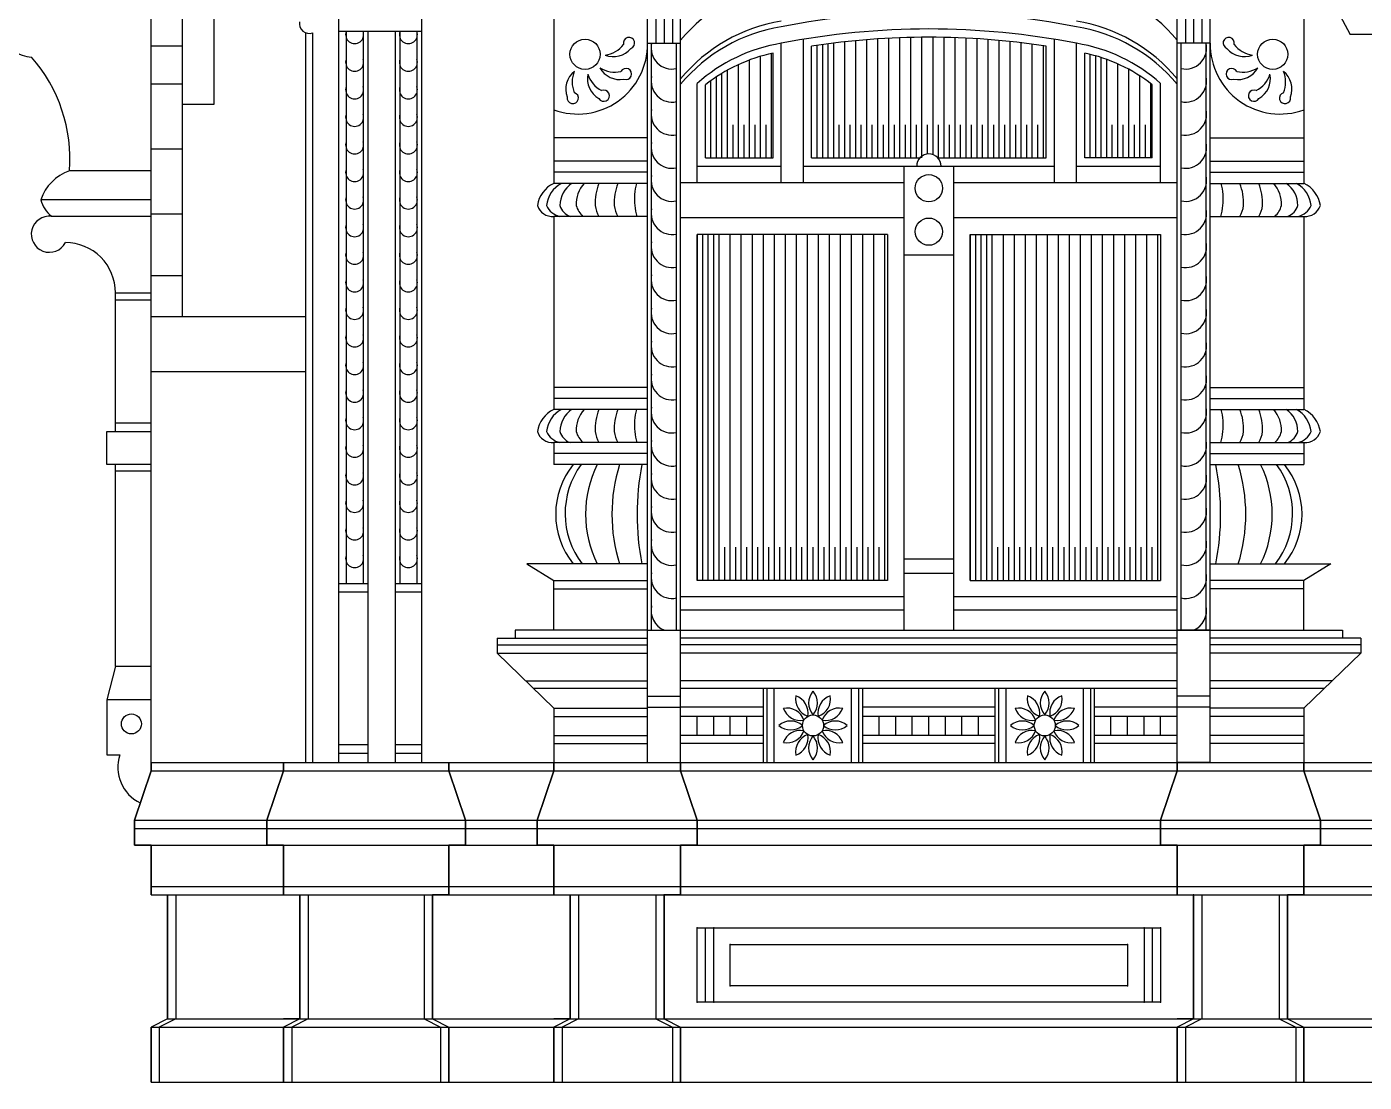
# Model space of a CAD drawing. Extents: x -1098 to 117, y 0 to 1563.
# Drawn here: x -896.4 to -654, y 271 to 462.3 of the extents above; entities that cross this region are included whole.
import ezdxf

# ---------------------------------------------------------------- set-up
doc = ezdxf.new("R2010")
doc.units = 0
doc.header["$LTSCALE"] = 48
doc.header["$MEASUREMENT"] = 0
doc.layers.get('0').update_dxf_attribs({"linetype": 'CONTINUOUS'})
for name, color, linetype in [('19', 7, 'CONTINUOUS'), ('3', 7, 'CONTINUOUS'), ('6', 7, 'CONTINUOUS'), ('7', 7, 'CONTINUOUS')]:
    doc.layers.add(name, color=color, linetype=linetype)

# ---------------------------------------------------------------- blocks, each defined once
blk = doc.blocks.new('CAR8')
at = {"layer": '19'}
for p, q in [((337.75, 255.62), (337.75, 276.42)), ((339.75, 255.62), (339.75, 276.65)), ((341.75, 255.62), (341.75, 276.86)), ((343.75, 255.62), (343.75, 277.04)), ((345.75, 255.62), (345.75, 277.19)), ((347.75, 255.62), (347.75, 277.31)), ((349.75, 255.62), (349.75, 277.4)), ((351.75, 255.62), (351.75, 277.46)), ((353.75, 255.62), (353.75, 277.49)), ((355.75, 256.2), (355.75, 277.49)), ((357.75, 255.62), (357.75, 277.47)), ((359.75, 255.62), (359.75, 277.41)), ((361.75, 255.62), (361.75, 277.33)), ((363.75, 255.62), (363.75, 277.22)), ((365.75, 255.62), (365.75, 277.08)), ((367.75, 255.62), (367.75, 276.91)), ((369.75, 255.62), (369.75, 276.71)), ((371.75, 255.62), (371.75, 276.48)), ((324.5, 255.62), (324.5, 274.04)), ((326.5, 255.62), (326.5, 274.56)), ((333.75, 255.62), (333.75, 275.86)), ((334.75, 255.62), (334.75, 276.01)), ((335.75, 255.62), (335.75, 276.15)), ((336.75, 255.62), (336.75, 276.29)), ((373.75, 255.62), (373.75, 276.22)), ((375.75, 255.62), (375.75, 275.94)), ((383.25, 255.62), (383.25, 274.61)), ((384.25, 255.62), (384.25, 274.38)), ((385.25, 255.62), (385.25, 274.11)), ((320.5, 255.62), (320.5, 272.54)), ((322.5, 255.62), (322.5, 273.37)), ((386.25, 255.62), (386.25, 273.81)), ((387.25, 255.62), (387.25, 273.46)), ((389.25, 255.62), (389.25, 272.65)), ((391.25, 255.62), (391.25, 271.66)), ((315.5, 255.62), (315.5, 269.62)), ((316.5, 255.62), (316.5, 270.31)), ((317.5, 255.62), (317.5, 270.94)), ((318.5, 255.62), (318.5, 271.52)), ((393.25, 255.62), (393.25, 270.47)), ((314.5, 255.62), (314.5, 268.86)), ((395.25, 255.62), (395.25, 269.06)), ((315.5, 255.62), (315.5, 261.62)), ((317.5, 255.62), (317.5, 261.62)), ((319.5, 255.62), (319.5, 261.62)), ((321.5, 255.62), (321.5, 261.62)), ((323.5, 255.62), (323.5, 261.62)), ((325.5, 255.62), (325.5, 261.62)), ((334.75, 255.62), (334.75, 261.62)), ((336.75, 255.62), (336.75, 261.62)), ((338.75, 255.62), (338.75, 261.62)), ((340.75, 255.62), (340.75, 261.62)), ((342.75, 255.62), (342.75, 261.62)), ((344.75, 255.62), (344.75, 261.62)), ((346.75, 255.62), (346.75, 261.62)), ((348.75, 255.62), (348.75, 261.62)), ((350.75, 255.62), (350.75, 261.62)), ((352.75, 255.62), (352.75, 261.62)), ((354.75, 256.32), (354.75, 261.62)), ((356.75, 255.62), (356.75, 261.62)), ((358.75, 255.62), (358.75, 261.62)), ((360.75, 255.62), (360.75, 261.62)), ((362.75, 255.62), (362.75, 261.62)), ((364.75, 255.62), (364.75, 261.62)), ((366.75, 255.62), (366.75, 261.62)), ((368.75, 255.62), (368.75, 261.62)), ((370.75, 255.62), (370.75, 261.62)), ((372.75, 255.62), (372.75, 261.62)), ((374.75, 255.62), (374.75, 261.62)), ((384.25, 255.62), (384.25, 261.62)), ((386.25, 255.62), (386.25, 261.62)), ((388.25, 255.62), (388.25, 261.62)), ((390.25, 255.62), (390.25, 261.62)), ((392.25, 255.62), (392.25, 261.62)), ((394.25, 255.62), (394.25, 261.62)), ((313, 179), (313, 241.72)), ((314, 179), (314, 241.72)), ((315, 179), (315, 241.72)), ((316, 179), (316, 241.72)), ((317, 179), (317, 241.72)), ((319, 179), (319, 241.72)), ((321, 179), (321, 241.72)), ((323, 179), (323, 241.72)), ((325, 179), (325, 241.72)), ((327, 179), (327, 241.72)), ((329, 179), (329, 241.72)), ((331, 179), (331, 241.72)), ((333, 179), (333, 241.72)), ((335, 179), (335, 241.72)), ((337, 179), (337, 241.72)), ((339, 179), (339, 241.72)), ((341, 179), (341, 241.72)), ((343, 179), (343, 241.72)), ((345, 179), (345, 241.72)), ((347, 179), (347, 241.72)), ((362.5, 179), (362.5, 241.72)), ((363.5, 179), (363.5, 241.72)), ((364.5, 179), (364.5, 241.72)), ((365.5, 179), (365.5, 241.72)), ((366.5, 179), (366.5, 241.72)), ((368.5, 179), (368.5, 241.72)), ((370.5, 179), (370.5, 241.72)), ((372.5, 179), (372.5, 241.72)), ((374.5, 179), (374.5, 241.72)), ((376.5, 179), (376.5, 241.72)), ((378.5, 179), (378.5, 241.72)), ((380.5, 179), (380.5, 241.72)), ((382.5, 179), (382.5, 241.72)), ((384.5, 179), (384.5, 241.72)), ((386.5, 179), (386.5, 241.72)), ((388.5, 179), (388.5, 241.72)), ((390.5, 179), (390.5, 241.72)), ((392.5, 179), (392.5, 241.72)), ((394.5, 179), (394.5, 241.72)), ((396.5, 179), (396.5, 241.72)), ((314, 179), (314, 185)), ((316, 179), (316, 185)), ((318, 179), (318, 185)), ((320, 179), (320, 185)), ((322, 179), (322, 185)), ((324, 179), (324, 185)), ((326, 179), (326, 185)), ((328, 179), (328, 185)), ((330, 179), (330, 185)), ((332, 179), (332, 185)), ((334, 179), (334, 185)), ((336, 179), (336, 185)), ((338, 179), (338, 185)), ((340, 179), (340, 185)), ((342, 179), (342, 185)), ((344, 179), (344, 185)), ((346, 179), (346, 185)), ((363.5, 179), (363.5, 185)), ((365.5, 179), (365.5, 185)), ((367.5, 179), (367.5, 185)), ((369.5, 179), (369.5, 185)), ((371.5, 179), (371.5, 185)), ((373.5, 179), (373.5, 185)), ((375.5, 179), (375.5, 185)), ((377.5, 179), (377.5, 185)), ((379.5, 179), (379.5, 185)), ((381.5, 179), (381.5, 185)), ((383.5, 179), (383.5, 185)), ((385.5, 179), (385.5, 185)), ((387.5, 179), (387.5, 185)), ((389.5, 179), (389.5, 185)), ((391.5, 179), (391.5, 185)), ((393.5, 179), (393.5, 185)), ((395.5, 179), (395.5, 185))]:
    blk.add_line(p, q, dxfattribs=at)
blk = doc.blocks.new('CARSON2')
at = {"layer": '3'}
for p, q in [((310, 146), (310, 292.18)), ((400, 146), (400, 292.18)), ((304, 146), (304, 289.3)), ((406, 146), (406, 289.3)), ((287, 282.39), (287, 251)), ((305.5, 282.39), (305.5, 276.39)), ((307, 282.39), (307, 276.39)), ((308.5, 282.39), (308.5, 276.39)), ((401.5, 282.39), (401.5, 276.39)), ((403, 282.39), (403, 276.39)), ((404.5, 282.39), (404.5, 276.39)), ((423, 282.39), (423, 251)), ((304, 276.39), (310, 276.39)), ((304.74, 170), (304.74, 276.39)), ((309.26, 170), (309.26, 276.39)), ((328.25, 251.12), (328.25, 276.39)), ((332.25, 251.12), (332.25, 277.12)), ((377.75, 251.12), (377.75, 277.12)), ((381.75, 251.12), (381.75, 276.39)), ((406, 276.39), (400, 276.39)), ((400.74, 170), (400.74, 276.39)), ((405.26, 170), (405.26, 276.39)), ((326.75, 255.62), (326.75, 274.61)), ((333.75, 255.62), (333.75, 275.86)), ((376.25, 255.62), (376.25, 275.86)), ((383.25, 255.62), (383.25, 274.61)), ((313, 251.12), (313, 269.1)), ((314.5, 255.62), (314.5, 268.86)), ((395.5, 255.62), (395.5, 268.86)), ((397, 251.12), (397, 269.1)), ((304, 259.26), (287, 259.26)), ((406, 259.26), (423, 259.26)), ((304, 255), (287, 255)), ((314.5, 255.62), (326.75, 255.62)), ((333.75, 255.62), (353.38, 255.62)), ((356.62, 255.62), (376.25, 255.62)), ((395.5, 255.62), (383.25, 255.62)), ((406, 255), (423, 255)), ((304, 253), (287, 253)), ((310, 251.12), (310, 254.12)), ((313, 254.12), (328.25, 254.12)), ((332.25, 254.12), (377.75, 254.12)), ((350.5, 170), (350.5, 254.12)), ((359.5, 170), (359.5, 254.12)), ((381.75, 254.12), (397, 254.12)), ((406, 253), (423, 253)), ((304, 251), (287, 251)), ((350.5, 251.12), (310, 251.12)), ((400, 251.12), (359.5, 251.12)), ((406, 251), (423, 251)), ((287, 245), (287, 210)), ((304, 245), (287, 245)), ((406, 245), (423, 245)), ((423, 245), (423, 210)), ((350.5, 244.72), (310, 244.72)), ((400, 244.72), (359.5, 244.72)), ((347.5, 241.72), (313, 241.72)), ((313, 241.72), (313, 179)), ((347.5, 241.72), (347.5, 179)), ((362.5, 241.72), (397, 241.72)), ((362.5, 241.72), (362.5, 179)), ((397, 241.72), (397, 179)), ((350.5, 238.04), (359.5, 238.04)), ((304, 214), (287, 214)), ((406, 214), (423, 214)), ((304, 212), (287, 212)), ((406, 212), (423, 212)), ((304, 210), (287, 210)), ((406, 210), (423, 210)), ((287, 204), (287, 200)), ((304, 204), (287, 204)), ((406, 204), (423, 204)), ((423, 204), (423, 200)), ((304, 202), (287, 202)), ((406, 202), (423, 202)), ((304, 200), (287, 200)), ((304, 182), (304, 200)), ((406, 182), (406, 200)), ((406, 200), (423, 200)), ((282.11, 182), (287, 179)), ((304, 182), (282.11, 182)), ((304, 179), (304, 182)), ((350.5, 182.92), (359.5, 182.92)), ((406, 179), (406, 182)), ((406, 182), (427.89, 182)), ((427.89, 182), (423, 179)), ((350.5, 180.33), (359.5, 180.33)), ((287, 179), (304, 179)), ((287, 170), (287, 179)), ((287, 177.5), (304, 177.5)), ((347.5, 179), (313, 179)), ((362.5, 179), (397, 179)), ((423, 179), (406, 179)), ((423, 177.5), (406, 177.5)), ((423, 170), (423, 179)), ((350.5, 176), (310, 176)), ((400, 176), (359.5, 176)), ((350.5, 173.62), (310, 173.62)), ((400, 173.62), (359.5, 173.62)), ((280, 170), (280, 168.5)), ((304, 170), (280, 170)), ((304, 170), (310, 170)), ((310, 170), (430, 170)), ((406, 170), (400, 170)), ((430, 170), (430, 168.5)), ((276.72, 168.5), (276.72, 165.82)), ((276.72, 168.5), (304, 168.5)), ((276.72, 167.32), (304, 167.32)), ((400, 168.5), (310, 168.5)), ((400, 167.32), (310, 167.32)), ((433.28, 168.5), (406, 168.5)), ((433.28, 167.32), (406, 167.32)), ((433.28, 168.5), (433.28, 165.82)), ((276.72, 165.82), (287, 155.82)), ((276.72, 165.82), (304, 165.82)), ((400, 165.82), (310, 165.82)), ((433.28, 165.82), (406, 165.82)), ((433.28, 165.82), (423, 155.82)), ((281.86, 160.82), (304, 160.82)), ((400, 160.82), (310, 160.82)), ((428.14, 160.82), (406, 160.82)), ((304, 159.4), (283.32, 159.4)), ((304, 158), (310, 158)), ((400, 159.4), (310, 159.4)), ((325, 146), (325, 159.4)), ((325.66, 146), (325.66, 159.4)), ((326.97, 146), (326.97, 159.4)), ((340.99, 146), (340.99, 159.4)), ((342.3, 146), (342.3, 159.4)), ((343, 146), (343, 159.4)), ((367, 146), (367, 159.4)), ((367.7, 146), (367.7, 159.4)), ((369.01, 146), (369.01, 159.4)), ((383.03, 146), (383.03, 159.4)), ((384.34, 146), (384.34, 159.4)), ((385, 146), (385, 159.4)), ((406, 158), (400, 158)), ((426.68, 159.4), (406, 159.4)), ((287, 155.82), (287, 146)), ((287, 155.82), (304, 155.82)), ((304, 156), (310, 156)), ((325, 156), (310, 156)), ((367, 156), (343, 156)), ((406, 156), (385, 156)), ((423, 155.82), (406, 155.82)), ((423, 155.82), (423, 146)), ((287, 154.32), (304, 154.32)), ((325, 154.32), (310, 154.32)), ((310, 150.91), (310, 154.32)), ((313, 150.91), (313, 154.32)), ((316, 150.91), (316, 154.32)), ((319, 150.91), (319, 154.32)), ((322, 150.91), (322, 154.32)), ((325, 150.91), (325, 154.32)), ((367, 154.32), (343, 154.32)), ((343, 150.91), (343, 154.32)), ((346, 150.91), (346, 154.32)), ((349, 150.91), (349, 154.32)), ((352, 150.91), (352, 154.32)), ((355, 150.91), (355, 154.32)), ((358, 150.91), (358, 154.32)), ((361, 150.91), (361, 154.32)), ((364, 150.91), (364, 154.32)), ((367, 150.91), (367, 154.32)), ((400, 154.32), (385, 154.32)), ((385, 150.91), (385, 154.32)), ((388, 150.91), (388, 154.32)), ((391, 150.91), (391, 154.32)), ((394, 150.91), (394, 154.32)), ((397, 150.91), (397, 154.32)), ((400, 150.91), (400, 154.32)), ((423, 154.32), (406, 154.32)), ((287, 150.91), (304, 150.91)), ((325, 150.91), (310, 150.91)), ((367, 150.91), (343, 150.91)), ((400, 150.91), (385, 150.91)), ((423, 150.91), (406, 150.91)), ((287, 149.41), (304, 149.41)), ((325, 149.41), (310, 149.41)), ((367, 149.41), (343, 149.41)), ((400, 149.41), (385, 149.41)), ((423, 149.41), (406, 149.41)), ((304, 146), (310, 146)), ((406, 146), (400, 146))]:
    blk.add_line(p, q, dxfattribs=at)
for centre, radius in [((292.67, 274.4), 2.73), ((417.33, 274.4), 2.73), ((355, 250.11), 2.47), ((355, 242.24), 2.47), ((334, 152.7), 1.91), ((376, 152.7), 1.91)]:
    blk.add_circle(centre, radius, dxfattribs=at)
for centre, radius, start, end in [((332.98, 257.92), 29.85, 99.1106, 140.3266), ((377.02, 257.92), 29.85, 39.6734, 80.8894), ((355, 143.14), 138.85, 78.8923, 101.1077), ((332.98, 250.92), 29.85, 99.1106, 140.3266), ((332.98, 249.92), 29.85, 99.1106, 140.3266), ((355, 140.14), 138.85, 78.8923, 101.1077), ((377.02, 250.92), 29.85, 39.6734, 80.8894), ((377.02, 249.92), 29.85, 39.6734, 80.8894), ((291.35, 276.22), 12.65, 249.8589, 0.7917), ((300.65, 276.44), 1.02, 288.3768, 193.5516), ((308.46, 275.54), 3.81, 167.0614, 282.1432), ((332.98, 246.92), 29.85, 99.1106, 132.0053), ((355, 138.64), 138.85, 81.1967, 98.8033), ((377.02, 246.92), 29.85, 47.9947, 80.8894), ((401.54, 275.54), 3.81, 257.8568, 12.9386), ((418.65, 276.22), 12.65, 179.2083, 290.1411), ((409.35, 276.44), 1.02, 346.4484, 251.6232), ((295.67, 279.25), 5.03, 277.3805, 322.6195), ((297.81, 278.1), 4.12, 248.6997, 320.2527), ((332.98, 245.42), 29.85, 102.0397, 128.2395), ((377.02, 245.42), 29.85, 51.7605, 77.9603), ((412.19, 278.1), 4.12, 219.7473, 291.3003), ((414.33, 279.25), 5.03, 217.3805, 262.6195), ((298.99, 273.93), 4.12, 208.6997, 280.2527), ((298.09, 276.19), 5.03, 237.3805, 282.6195), ((300.1, 270.83), 1.02, 248.3768, 153.5516), ((409.9, 270.83), 1.02, 26.4484, 291.6232), ((411.01, 273.93), 4.12, 259.7473, 331.3003), ((411.91, 276.19), 5.03, 257.3805, 302.6195), ((293.31, 268.09), 4.12, 128.6997, 200.2527), ((295.37, 269.37), 5.03, 157.3805, 202.6195), ((297.21, 269.98), 4.12, 168.6997, 240.2527), ((297.97, 272.29), 5.03, 197.3805, 242.6195), ((308.46, 269.54), 3.81, 167.0614, 282.1432), ((401.54, 269.54), 3.81, 257.8568, 12.9386), ((412.03, 272.29), 5.03, 297.3805, 342.6195), ((412.79, 269.98), 4.12, 299.7473, 11.3003), ((416.69, 268.09), 4.12, 339.7473, 51.3003), ((414.63, 269.37), 5.03, 337.3805, 22.6195), ((290.45, 266.46), 1.02, 168.3768, 73.5516), ((296.07, 266.89), 1.02, 208.3768, 113.5516), ((413.93, 266.89), 1.02, 66.4484, 331.6232), ((419.55, 266.46), 1.02, 106.4484, 11.6232), ((308.46, 263.54), 3.81, 167.0614, 282.1432), ((401.54, 263.54), 3.81, 257.8568, 12.9386), ((308.46, 257.54), 3.81, 167.0614, 282.1432), ((401.54, 257.54), 3.81, 257.8568, 12.9386), ((355, 254.12), 2.21, 360, 180), ((308.46, 251.54), 3.81, 167.0614, 282.1432), ((401.54, 251.54), 3.81, 257.8568, 12.9386), ((289.32, 246.18), 5.35, 115.7426, 171.4192), ((290.9, 246.39), 5.25, 118.5791, 173.5147), ((293, 246.96), 4.89, 124.2978, 179.734), ((296.73, 247.26), 5.65, 138.6465, 182.8931), ((303.92, 247.52), 9.4, 158.2664, 183.3022), ((307.36, 247.52), 9.4, 158.2664, 183.3022), ((312.75, 248.24), 11.11, 165.6091, 186.5018), ((397.25, 248.24), 11.11, 353.4982, 14.3909), ((402.64, 247.52), 9.4, 356.6978, 21.7336), ((406.08, 247.52), 9.4, 356.6978, 21.7336), ((413.27, 247.26), 5.65, 357.1069, 41.3535), ((417, 246.96), 4.89, 0.266, 55.7022), ((419.1, 246.39), 5.25, 6.4853, 61.4209), ((420.68, 246.18), 5.35, 8.5808, 64.2574), ((286.8, 247.91), 2.92, 198.5853, 273.9947), ((288.94, 248.5), 3.6, 205.0313, 256.6466), ((291.1, 247.93), 3.14, 197.6259, 248.7952), ((295.11, 248.09), 4.18, 195.4172, 227.6754), ((298.92, 247.33), 4.4, 184.5376, 211.9486), ((302.37, 247.33), 4.4, 184.5376, 211.9486), ((311.36, 247.75), 9.68, 184.5376, 196.4702), ((308.46, 245.54), 3.81, 167.0614, 282.1432), ((401.54, 245.54), 3.81, 257.8568, 12.9386), ((398.64, 247.75), 9.68, 343.5298, 355.4624), ((407.63, 247.33), 4.4, 328.0514, 355.4624), ((411.08, 247.33), 4.4, 328.0514, 355.4624), ((414.89, 248.09), 4.18, 312.3246, 344.5828), ((418.9, 247.93), 3.14, 291.2048, 342.3741), ((421.06, 248.5), 3.6, 283.3534, 334.9687), ((423.2, 247.91), 2.92, 266.0053, 341.4147), ((308.46, 239.54), 3.81, 167.0614, 282.1432), ((401.54, 239.54), 3.81, 257.8568, 12.9386), ((308.46, 233.54), 3.81, 167.0614, 282.1432), ((401.54, 233.54), 3.81, 257.8568, 12.9386), ((308.46, 227.54), 3.81, 167.0614, 282.1432), ((401.54, 227.54), 3.81, 257.8568, 12.9386), ((308.46, 221.54), 3.81, 167.0614, 282.1432), ((401.54, 221.54), 3.81, 257.8568, 12.9386), ((308.46, 215.54), 3.81, 167.0614, 282.1432), ((401.54, 215.54), 3.81, 257.8568, 12.9386), ((289.32, 205.18), 5.35, 115.7426, 171.4192), ((290.9, 205.39), 5.25, 118.5791, 173.5147), ((293, 205.96), 4.89, 124.2978, 179.734), ((296.73, 206.26), 5.65, 138.6465, 182.8931), ((303.92, 206.52), 9.4, 158.2664, 183.3022), ((307.36, 206.52), 9.4, 158.2664, 183.3022), ((312.75, 207.24), 11.11, 165.6091, 186.5018), ((308.46, 209.54), 3.81, 167.0614, 282.1432), ((401.54, 209.54), 3.81, 257.8568, 12.9386), ((397.25, 207.24), 11.11, 353.4982, 14.3909), ((402.64, 206.52), 9.4, 356.6978, 21.7336), ((406.08, 206.52), 9.4, 356.6978, 21.7336), ((413.27, 206.26), 5.65, 357.1069, 41.3535), ((417, 205.96), 4.89, 0.266, 55.7022), ((419.1, 205.39), 5.25, 6.4853, 61.4209), ((420.68, 205.18), 5.35, 8.5808, 64.2574), ((286.8, 206.91), 2.92, 198.5853, 273.9947), ((288.94, 207.5), 3.6, 205.0313, 256.6466), ((291.1, 206.93), 3.14, 197.6259, 248.7952), ((295.11, 207.09), 4.18, 195.4172, 227.6754), ((298.92, 206.33), 4.4, 184.5376, 211.9486), ((302.37, 206.33), 4.4, 184.5376, 211.9486), ((311.36, 206.75), 9.68, 184.5376, 196.4702), ((308.46, 203.54), 3.81, 167.0614, 282.1432), ((401.54, 203.54), 3.81, 257.8568, 12.9386), ((398.64, 206.75), 9.68, 343.5298, 355.4624), ((407.63, 206.33), 4.4, 328.0514, 355.4624), ((411.08, 206.33), 4.4, 328.0514, 355.4624), ((414.89, 207.09), 4.18, 312.3246, 344.5828), ((418.9, 206.93), 3.14, 291.2048, 342.3741), ((421.06, 207.5), 3.6, 283.3534, 334.9687), ((423.2, 206.91), 2.92, 266.0053, 341.4147), ((301.63, 191), 14.28, 140.9174, 219.0826), ((304.08, 191.12), 15.02, 143.7863, 217.3978), ((313.13, 191), 20.37, 153.7851, 206.2149), ((327.87, 191), 30.32, 162.7353, 197.2647), ((349.3, 191), 47.19, 169.006, 190.994), ((360.7, 191), 47.19, 349.006, 10.994), ((382.13, 191), 30.32, 342.7353, 17.2647), ((396.87, 191), 20.37, 333.7851, 26.2149), ((405.92, 191.12), 15.02, 322.6022, 36.2137), ((408.37, 191), 14.28, 320.9174, 39.0826), ((308.46, 197.54), 3.81, 167.0614, 282.1432), ((401.54, 197.54), 3.81, 257.8568, 12.9386), ((308.46, 191.54), 3.81, 167.0614, 282.1432), ((401.54, 191.54), 3.81, 257.8568, 12.9386), ((308.46, 185.54), 3.81, 167.0614, 282.1432), ((401.54, 185.54), 3.81, 257.8568, 12.9386), ((308.46, 179.54), 3.81, 167.0614, 282.1432), ((401.54, 179.54), 3.81, 257.8568, 12.9386), ((308.46, 173.54), 3.81, 167.0614, 248.3957), ((401.54, 173.54), 3.81, 291.6043, 12.9386), ((334.15, 157.47), 3.31, 169.4291, 250.5709), ((329.79, 154.96), 3.31, 349.4291, 70.5709), ((336.51, 156.76), 3.31, 139.4291, 220.5709), ((331.49, 156.76), 3.31, 319.4291, 40.5709), ((338.21, 154.96), 3.31, 109.4291, 190.5709), ((333.85, 157.47), 3.31, 289.4291, 10.5709), ((376.15, 157.47), 3.31, 169.4291, 250.5709), ((371.79, 154.96), 3.31, 349.4291, 70.5709), ((378.51, 156.76), 3.31, 139.4291, 220.5709), ((373.49, 156.76), 3.31, 319.4291, 40.5709), ((380.21, 154.96), 3.31, 109.4291, 190.5709), ((375.85, 157.47), 3.31, 289.4291, 10.5709), ((329.23, 152.55), 3.31, 19.4291, 100.5709), ((331.74, 156.91), 3.31, 199.4291, 280.5709), ((338.77, 152.55), 3.31, 79.4291, 160.5709), ((336.26, 156.91), 3.31, 259.4291, 340.5709), ((371.23, 152.55), 3.31, 19.4291, 100.5709), ((373.74, 156.91), 3.31, 199.4291, 280.5709), ((380.77, 152.55), 3.31, 79.4291, 160.5709), ((378.26, 156.91), 3.31, 259.4291, 340.5709), ((329.94, 150.19), 3.31, 49.4291, 130.5709), ((338.06, 150.19), 3.31, 49.4291, 130.5709), ((371.94, 150.19), 3.31, 49.4291, 130.5709), ((380.06, 150.19), 3.31, 49.4291, 130.5709), ((329.94, 155.22), 3.31, 229.4291, 310.5709), ((331.74, 148.5), 3.31, 79.4291, 160.5709), ((329.23, 152.85), 3.31, 259.4291, 340.5709), ((334.15, 147.93), 3.31, 109.4291, 190.5709), ((329.79, 150.44), 3.31, 289.4291, 10.5709), ((336.51, 148.64), 3.31, 139.4291, 220.5709), ((331.49, 148.64), 3.31, 319.4291, 40.5709), ((338.21, 150.44), 3.31, 169.4291, 250.5709), ((333.85, 147.93), 3.31, 349.4291, 70.5709), ((336.26, 148.5), 3.31, 19.4291, 100.5709), ((338.77, 152.85), 3.31, 199.4291, 280.5709), ((338.06, 155.22), 3.31, 229.4291, 310.5709), ((371.94, 155.22), 3.31, 229.4291, 310.5709), ((373.74, 148.5), 3.31, 79.4291, 160.5709), ((371.23, 152.85), 3.31, 259.4291, 340.5709), ((376.15, 147.93), 3.31, 109.4291, 190.5709), ((371.79, 150.44), 3.31, 289.4291, 10.5709), ((378.51, 148.64), 3.31, 139.4291, 220.5709), ((373.49, 148.64), 3.31, 319.4291, 40.5709), ((380.21, 150.44), 3.31, 169.4291, 250.5709), ((375.85, 147.93), 3.31, 349.4291, 70.5709), ((378.26, 148.5), 3.31, 19.4291, 100.5709), ((380.77, 152.85), 3.31, 199.4291, 280.5709), ((380.06, 155.22), 3.31, 229.4291, 310.5709)]:
    blk.add_arc(centre, radius, start, end, dxfattribs=at)
at = {"layer": '6'}
for p, q in [((263, 524), (263, 146)), ((248, 499.01), (248, 146)), ((242, 278.31), (242, 146)), ((243.3, 278.28), (243.3, 146)), ((263, 278.53), (248, 278.53)), ((249.39, 278.53), (249.39, 178.43)), ((252.44, 278.53), (252.44, 178.43)), ((253.28, 278.53), (253.28, 146)), ((258.28, 278.53), (258.28, 146)), ((259.13, 278.53), (259.13, 178.43)), ((262.17, 278.53), (262.17, 178.43)), ((248, 178.43), (253.28, 178.43)), ((258.28, 178.43), (263, 178.43)), ((248, 176.91), (253.28, 176.91)), ((258.28, 176.91), (263, 176.91)), ((248, 149.25), (253.28, 149.25)), ((258.28, 149.25), (263, 149.25)), ((248, 147.67), (253.28, 147.67)), ((258.28, 147.67), (263, 147.67))]:
    blk.add_line(p, q, dxfattribs=at)
for centre, radius, start, end in [((242.68, 279.98), 1.8, 169.3805, 290.0559), ((250.91, 277.96), 1.63, 159.4639, 20.5361), ((260.65, 277.96), 1.63, 159.4639, 20.5361), ((250.91, 272.96), 1.63, 159.4639, 20.5361), ((260.65, 272.96), 1.63, 159.4639, 20.5361), ((250.91, 267.96), 1.63, 159.4639, 20.5361), ((260.65, 267.96), 1.63, 159.4639, 20.5361), ((250.91, 262.96), 1.63, 159.4639, 20.5361), ((260.65, 262.96), 1.63, 159.4639, 20.5361), ((250.91, 257.96), 1.63, 159.4639, 20.5361), ((260.65, 257.96), 1.63, 159.4639, 20.5361), ((250.91, 252.96), 1.63, 159.4639, 20.5361), ((260.65, 252.96), 1.63, 159.4639, 20.5361), ((250.91, 247.96), 1.63, 159.4639, 20.5361), ((260.65, 247.96), 1.63, 159.4639, 20.5361), ((250.91, 242.96), 1.63, 159.4639, 20.5361), ((260.65, 242.96), 1.63, 159.4639, 20.5361), ((250.91, 237.96), 1.63, 159.4639, 20.5361), ((260.65, 237.96), 1.63, 159.4639, 20.5361), ((250.91, 232.96), 1.63, 159.4639, 20.5361), ((260.65, 232.96), 1.63, 159.4639, 20.5361), ((250.91, 227.96), 1.63, 159.4639, 20.5361), ((260.65, 227.96), 1.63, 159.4639, 20.5361), ((250.91, 222.96), 1.63, 159.4639, 20.5361), ((260.65, 222.96), 1.63, 159.4639, 20.5361), ((250.91, 217.96), 1.63, 159.4639, 20.5361), ((260.65, 217.96), 1.63, 159.4639, 20.5361), ((250.91, 212.96), 1.63, 159.4639, 20.5361), ((260.65, 212.96), 1.63, 159.4639, 20.5361), ((250.91, 207.96), 1.63, 159.4639, 20.5361), ((260.65, 207.96), 1.63, 159.4639, 20.5361), ((250.91, 202.96), 1.63, 159.4639, 20.5361), ((260.65, 202.96), 1.63, 159.4639, 20.5361), ((250.91, 197.96), 1.63, 159.4639, 20.5361), ((260.65, 197.96), 1.63, 159.4639, 20.5361), ((250.91, 192.96), 1.63, 159.4639, 20.5361), ((260.65, 192.96), 1.63, 159.4639, 20.5361), ((250.91, 187.96), 1.63, 159.4639, 20.5361), ((260.65, 187.96), 1.63, 159.4639, 20.5361), ((250.91, 182.96), 1.63, 159.4639, 20.5361), ((260.65, 182.96), 1.63, 159.4639, 20.5361)]:
    blk.add_arc(centre, radius, start, end, dxfattribs=at)
at = {"layer": '7'}
for p, q in [((214, 146), (214, 410.18)), ((219.73, 226.83), (219.73, 368.18)), ((225.44, 265.33), (225.44, 345.51)), ((214, 275.91), (219.73, 275.91)), ((214, 269.06), (219.73, 269.06)), ((219.73, 265.33), (225.44, 265.33)), ((214, 257.25), (219.73, 257.25)), ((199.21, 253.3), (214, 253.3)), ((214, 248), (194, 248)), ((195.95, 245.04), (214, 245.04)), ((214, 245.48), (219.73, 245.48)), ((214, 234.29), (219.73, 234.29)), ((207.55, 231.17), (214, 231.17)), ((207.55, 206), (207.55, 231.17)), ((207.55, 229.9), (214, 229.9)), ((214, 226.83), (242, 226.83)), ((214, 216.9), (242, 216.9)), ((207.55, 207.55), (214, 207.55)), ((206, 200), (206, 206)), ((206, 206), (214, 206)), ((214, 200), (206, 200)), ((207.55, 163.48), (207.55, 200)), ((207.55, 198.86), (214, 198.86)), ((207.55, 163.48), (206, 157.33)), ((207.55, 163.48), (214, 163.48)), ((214, 157.33), (206, 157.33)), ((206, 157.33), (206, 147.37)), ((206, 147.37), (208.35, 147.37))]:
    blk.add_line(p, q, dxfattribs=at)
blk.add_circle((210.44, 152.98), 1.81, dxfattribs=at)
for centre, radius, start, end in [((192.8, 280.71), 6.84, 151.2554, 266.0315), ((171.4, 255.45), 27.89, 355.57, 41.3725), ((202.1, 245.24), 8.56, 109.7687, 161.2138), ((199.72, 249.65), 5.95, 196.1085, 230.7456), ((195.57, 241.78), 3.28, 83.3117, 332.3128), ((198.48, 231.19), 9.07, 359.9066, 90), ((215.16, 145.11), 7.17, 161.6874, 244.2716)]:
    blk.add_arc(centre, radius, start, end, dxfattribs=at)
blk.add_blockref('CAR8', (0, 0))

msp = doc.modelspace()

# ---------------------------------------------------------------- linework, layer by layer
for p, q in [((-659.75, 466.95), (-656.55, 460.95)), ((-632.62, 460.95), (-656.55, 460.95)), ((-876.92, 318.45), (-873.92, 327.45)), ((-873.92, 327.45), (-876.92, 318.45)), ((-873.92, 328.95), (-636.77, 328.95)), ((-873.92, 327.45), (-873.92, 328.95)), ((-873.92, 328.95), (-873.92, 327.45)), ((-873.92, 327.45), (-636.77, 327.45)), ((-852.92, 318.45), (-849.92, 327.45)), ((-849.92, 327.45), (-852.92, 318.45)), ((-849.92, 327.45), (-849.92, 328.95)), ((-849.92, 327.45), (-849.92, 328.95)), ((-849.92, 328.95), (-849.92, 327.45)), ((-819.92, 328.95), (-819.92, 327.45)), ((-819.92, 327.45), (-819.92, 328.95)), ((-819.92, 327.45), (-816.92, 318.45)), ((-816.92, 318.45), (-819.92, 327.45)), ((-803.92, 318.45), (-800.92, 327.45)), ((-800.92, 327.45), (-803.92, 318.45)), ((-800.92, 327.45), (-800.92, 328.95)), ((-800.92, 327.45), (-800.92, 328.95)), ((-800.92, 328.95), (-800.92, 327.45)), ((-777.92, 328.95), (-777.92, 327.45)), ((-777.92, 327.45), (-777.92, 328.95)), ((-777.92, 327.45), (-774.92, 318.45)), ((-774.92, 318.45), (-777.92, 327.45)), ((-690.92, 318.45), (-687.92, 327.45)), ((-687.92, 327.45), (-690.92, 318.45)), ((-687.92, 327.45), (-687.92, 328.95)), ((-687.92, 328.95), (-687.92, 327.45)), ((-687.92, 327.45), (-687.92, 328.95)), ((-687.92, 328.95), (-687.92, 327.45)), ((-664.92, 327.45), (-664.92, 328.95)), ((-664.92, 328.95), (-664.92, 327.45)), ((-661.92, 318.45), (-664.92, 327.45)), ((-664.92, 327.45), (-661.92, 318.45)), ((-876.92, 318.45), (-644.42, 318.45)), ((-876.92, 313.95), (-876.92, 318.45)), ((-876.92, 318.45), (-876.92, 313.95)), ((-852.92, 313.95), (-852.92, 318.45)), ((-852.92, 318.45), (-852.92, 313.95)), ((-816.92, 318.45), (-816.92, 313.95)), ((-816.92, 313.95), (-816.92, 318.45)), ((-803.92, 313.95), (-803.92, 318.45)), ((-803.92, 318.45), (-803.92, 313.95)), ((-774.92, 318.45), (-774.92, 313.95)), ((-774.92, 313.95), (-774.92, 318.45)), ((-690.92, 313.95), (-690.92, 318.45)), ((-690.92, 318.45), (-690.92, 313.95)), ((-661.92, 313.95), (-661.92, 318.45)), ((-661.92, 318.45), (-661.92, 313.95)), ((-876.92, 316.95), (-644.42, 316.95)), ((-873.92, 313.95), (-876.92, 313.95)), ((-876.92, 313.95), (-873.92, 313.95)), ((-876.92, 313.95), (-873.92, 313.95)), ((-873.92, 313.95), (-644.42, 313.95)), ((-873.92, 304.95), (-873.92, 313.95)), ((-873.92, 313.95), (-873.92, 304.95)), ((-873.92, 313.95), (-873.92, 304.95)), ((-849.92, 313.95), (-852.92, 313.95)), ((-849.92, 313.95), (-852.92, 313.95)), ((-852.92, 313.95), (-849.92, 313.95)), ((-852.92, 313.95), (-849.92, 313.95)), ((-849.92, 304.95), (-849.92, 313.95)), ((-849.92, 313.95), (-849.92, 304.95)), ((-849.92, 313.95), (-849.92, 304.95)), ((-819.92, 313.95), (-819.92, 304.95)), ((-816.92, 313.95), (-819.92, 313.95)), ((-819.92, 313.95), (-819.92, 304.95)), ((-816.92, 313.95), (-819.92, 313.95)), ((-819.92, 313.95), (-816.92, 313.95)), ((-819.92, 304.95), (-819.92, 313.95)), ((-800.92, 313.95), (-803.92, 313.95)), ((-800.92, 313.95), (-803.92, 313.95)), ((-803.92, 313.95), (-800.92, 313.95)), ((-803.92, 313.95), (-800.92, 313.95)), ((-800.92, 304.95), (-800.92, 313.95)), ((-800.92, 313.95), (-800.92, 304.95)), ((-800.92, 313.95), (-800.92, 304.95)), ((-777.92, 313.95), (-777.92, 304.95)), ((-774.92, 313.95), (-777.92, 313.95)), ((-777.92, 313.95), (-777.92, 304.95)), ((-774.92, 313.95), (-777.92, 313.95)), ((-777.92, 313.95), (-774.92, 313.95)), ((-777.92, 304.95), (-777.92, 313.95)), ((-687.92, 313.95), (-690.92, 313.95)), ((-690.92, 313.95), (-687.92, 313.95)), ((-690.92, 313.95), (-687.92, 313.95)), ((-687.92, 304.95), (-687.92, 313.95)), ((-687.92, 313.95), (-687.92, 304.95)), ((-687.92, 313.95), (-687.92, 304.95)), ((-664.92, 304.95), (-664.92, 313.95)), ((-664.92, 313.95), (-661.92, 313.95)), ((-661.92, 313.95), (-664.92, 313.95)), ((-664.92, 313.95), (-664.92, 304.95)), ((-661.92, 313.95), (-664.92, 313.95)), ((-664.92, 313.95), (-664.92, 304.95)), ((-873.92, 306.45), (-644.42, 306.45)), ((-873.92, 304.95), (-644.42, 304.95)), ((-873.92, 304.95), (-870.92, 304.95)), ((-873.92, 304.95), (-870.92, 304.95)), ((-870.92, 282.45), (-870.92, 304.95)), ((-870.92, 304.95), (-870.92, 282.45)), ((-869.42, 304.95), (-869.42, 282.45)), ((-849.92, 304.95), (-846.92, 304.95)), ((-849.92, 304.95), (-846.92, 304.95)), ((-846.92, 282.45), (-846.92, 304.95)), ((-846.92, 304.95), (-846.92, 282.45)), ((-845.42, 304.95), (-845.42, 282.45)), ((-824.42, 304.95), (-824.42, 282.45)), ((-819.92, 304.95), (-822.92, 304.95)), ((-822.92, 304.95), (-822.92, 282.45)), ((-819.92, 304.95), (-822.92, 304.95)), ((-822.92, 282.45), (-822.92, 304.95)), ((-800.92, 304.95), (-797.92, 304.95)), ((-800.92, 304.95), (-797.92, 304.95)), ((-797.92, 282.45), (-797.92, 304.95)), ((-797.92, 304.95), (-797.92, 282.45)), ((-796.42, 304.95), (-796.42, 282.45)), ((-782.42, 304.95), (-782.42, 282.45)), ((-777.92, 304.95), (-780.92, 304.95)), ((-780.92, 304.95), (-780.92, 282.45)), ((-777.92, 304.95), (-780.92, 304.95)), ((-780.92, 282.45), (-780.92, 304.95)), ((-687.92, 304.95), (-684.92, 304.95)), ((-687.92, 304.95), (-684.92, 304.95)), ((-684.92, 282.45), (-684.92, 304.95)), ((-684.92, 304.95), (-684.92, 282.45)), ((-683.42, 304.95), (-683.42, 282.45)), ((-669.42, 304.95), (-669.42, 282.45)), ((-667.92, 282.45), (-667.92, 304.95)), ((-664.92, 304.95), (-667.92, 304.95)), ((-667.92, 304.95), (-667.92, 282.45)), ((-664.92, 304.95), (-667.92, 304.95)), ((-774.92, 285.45), (-774.92, 298.95)), ((-774.92, 298.95), (-690.92, 298.95)), ((-773.42, 285.45), (-773.42, 298.95)), ((-771.92, 285.45), (-771.92, 298.95)), ((-693.92, 298.95), (-693.92, 285.45)), ((-692.42, 298.95), (-692.42, 285.45)), ((-690.92, 298.95), (-690.92, 285.45)), ((-768.92, 288.45), (-768.92, 295.95)), ((-768.92, 295.95), (-696.92, 295.95)), ((-696.92, 295.95), (-696.92, 288.45)), ((-696.92, 288.45), (-768.92, 288.45)), ((-690.92, 285.45), (-774.92, 285.45)), ((-870.92, 282.45), (-873.92, 280.95)), ((-869.42, 282.45), (-872.42, 280.95)), ((-870.92, 282.45), (-623.92, 282.45)), ((-849.92, 282.45), (-846.92, 282.45)), ((-846.92, 282.45), (-849.92, 282.45)), ((-846.92, 282.45), (-849.92, 280.95)), ((-845.42, 282.45), (-848.42, 280.95)), ((-824.42, 282.45), (-821.42, 280.95)), ((-822.92, 282.45), (-819.92, 280.95)), ((-800.92, 282.45), (-797.92, 282.45)), ((-797.92, 282.45), (-800.92, 282.45)), ((-797.92, 282.45), (-800.92, 280.95)), ((-796.42, 282.45), (-799.42, 280.95)), ((-782.42, 282.45), (-779.42, 280.95)), ((-780.92, 282.45), (-777.92, 280.95)), ((-687.92, 282.45), (-684.92, 282.45)), ((-684.92, 282.45), (-687.92, 282.45)), ((-684.92, 282.45), (-687.92, 280.95)), ((-683.42, 282.45), (-686.42, 280.95)), ((-669.42, 282.45), (-666.42, 280.95)), ((-667.92, 282.45), (-664.92, 280.95)), ((-873.92, 270.95), (-873.92, 280.95)), ((-873.92, 280.95), (-623.92, 280.95)), ((-873.92, 280.95), (-873.92, 270.95)), ((-873.92, 270.95), (-873.92, 280.95)), ((-872.42, 280.95), (-872.42, 270.95)), ((-849.92, 270.95), (-849.92, 280.95)), ((-849.92, 270.95), (-849.92, 280.95)), ((-849.92, 280.95), (-849.92, 270.95)), ((-849.92, 270.95), (-849.92, 280.95)), ((-849.92, 280.95), (-849.92, 270.95)), ((-849.92, 270.95), (-849.92, 280.95)), ((-848.42, 280.95), (-848.42, 270.95)), ((-821.42, 280.95), (-821.42, 270.95)), ((-819.92, 270.95), (-819.92, 280.95)), ((-819.92, 280.95), (-819.92, 270.95)), ((-819.92, 270.95), (-819.92, 280.95)), ((-800.92, 270.95), (-800.92, 280.95)), ((-800.92, 270.95), (-800.92, 280.95)), ((-800.92, 280.95), (-800.92, 270.95)), ((-800.92, 270.95), (-800.92, 280.95)), ((-800.92, 280.95), (-800.92, 270.95)), ((-800.92, 270.95), (-800.92, 280.95)), ((-799.42, 280.95), (-799.42, 270.95)), ((-779.42, 280.95), (-779.42, 270.95)), ((-777.92, 270.95), (-777.92, 280.95)), ((-777.92, 280.95), (-777.92, 270.95)), ((-777.92, 270.95), (-777.92, 280.95)), ((-687.92, 270.95), (-687.92, 280.95)), ((-687.92, 270.95), (-687.92, 280.95)), ((-687.92, 280.95), (-687.92, 270.95)), ((-687.92, 270.95), (-687.92, 280.95)), ((-687.92, 280.95), (-687.92, 270.95)), ((-687.92, 270.95), (-687.92, 280.95)), ((-686.42, 280.95), (-686.42, 270.95)), ((-666.42, 280.95), (-666.42, 270.95)), ((-664.92, 270.95), (-664.92, 280.95)), ((-664.92, 280.95), (-664.92, 270.95)), ((-664.92, 270.95), (-664.92, 280.95)), ((-873.92, 270.95), (29.08, 270.95)), ((-849.92, 270.95), (-819.92, 270.95)), ((-804.92, 270.95), (-777.92, 270.95)), ((-687.92, 270.95), (-660.92, 270.95))]:
    msp.add_line(p, q)
for p in [(-780.92, 304.95), (-684.92, 304.95), (-774.92, 298.95), (-771.92, 298.95), (-693.92, 298.95), (-690.92, 298.95), (-768.92, 295.95), (-696.92, 295.95), (-768.92, 288.45), (-696.92, 288.45), (-774.92, 285.45), (-771.92, 285.45), (-693.92, 285.45), (-690.92, 285.45), (-780.92, 282.45), (-684.92, 282.45)]:
    msp.add_point(p)

# ---------------------------------------------------------------- block references
msp.add_blockref('CARSON2', (-1087.92, 182.95))

doc.saveas('drawing.dxf')
